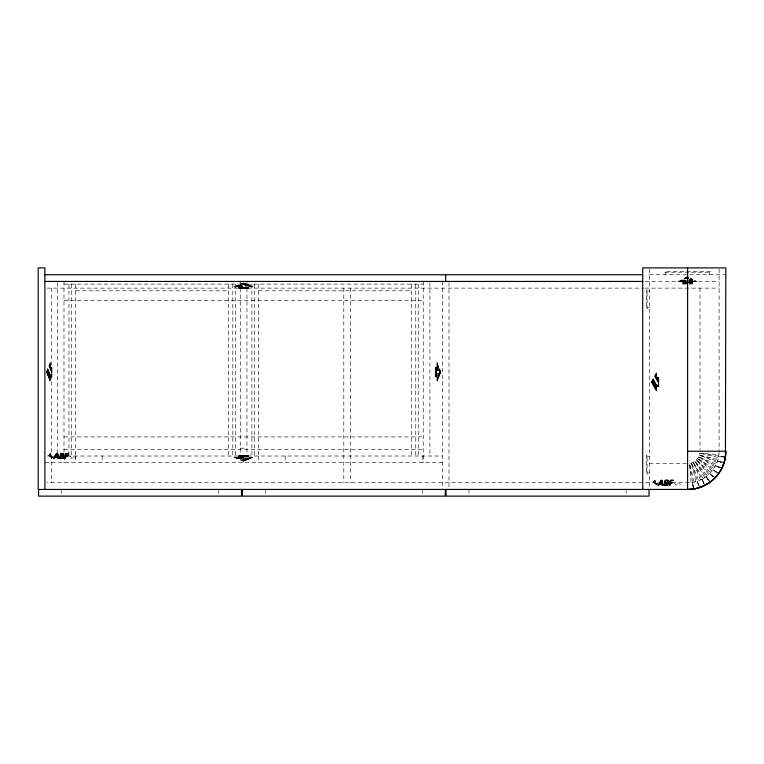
<?xml version="1.0" encoding="UTF-8"?>
<svg xmlns="http://www.w3.org/2000/svg" width="764" height="764" viewBox="0 0 764 764"><rect width="100%" height="100%" fill="white"/><g stroke="black" fill="none" stroke-linecap="round" stroke-linejoin="round"><path stroke-width="0.57" stroke-dasharray="3.82 2.86" d="M719.019 452.221C718.981 468.704 704.036 483.068 687.6 482.733L47.11 482.752M691.038 482.485L689.539 463.5C694.734 462.717 699.079 458.371 699.862 453.176L718.848 454.675M46.317 372.068L50.328 362.356M46.451 372.393L50.328 363.005M46.585 372.717L50.328 363.654M46.719 373.042L50.328 364.294M46.852 373.367L50.328 364.944M46.986 373.682L50.328 365.593M47.12 374.007L50.328 366.243M47.253 374.331L50.328 366.892M47.387 374.656L50.462 367.217M47.521 374.981L50.73 367.217M47.654 375.305L50.997 367.217M47.788 375.63L51.264 367.217M47.922 375.955L51.532 367.217M48.056 376.28L51.799 367.217M48.189 376.604L52.047 367.255M48.323 376.919L52.047 367.904M48.457 377.244L52.047 368.554M48.59 377.569L52.047 369.203M48.724 377.893L52.047 369.852M48.858 378.218L52.047 370.492M48.991 378.543L52.047 371.142M49.125 378.868L52.047 371.791M49.259 379.192L52.047 372.44M49.393 379.517L50.328 377.244M50.462 376.919L52.047 373.09M49.526 379.842L50.328 377.893M50.73 376.919L52.047 373.73M49.66 380.157L50.328 378.543M50.997 376.919L52.047 374.379M49.794 380.482L50.328 379.192M51.264 376.919L52.047 375.028M49.927 380.806L50.328 379.842M51.532 376.919L52.047 375.678M50.061 381.131L50.328 380.482M51.799 376.919L52.047 376.327M651.31 382L656.658 372.288M651.491 382.325L656.658 372.937M651.663 382.649L656.658 373.586M651.845 382.974L656.658 374.226M652.026 383.299L656.658 374.876M652.198 383.614L656.658 375.525M652.38 383.939L656.658 376.174M652.561 384.263L656.658 376.824M652.733 384.588L656.839 377.149M652.914 384.913L657.193 377.149M653.096 385.237L657.546 377.149M653.268 385.562L657.909 377.149M653.449 385.887L658.262 377.149M653.631 386.212L658.616 377.149M653.803 386.536L658.95 377.187M653.984 386.851L658.95 377.836M654.165 387.176L658.95 378.486M654.337 387.501L658.95 379.135M654.519 387.826L658.95 379.784M654.7 388.15L658.95 380.424M654.872 388.475L658.95 381.074M655.054 388.8L658.95 381.723M655.235 389.124L658.95 382.372M655.407 389.449L656.658 387.176M656.839 386.851L658.95 383.022M655.588 389.774L656.658 387.826M657.193 386.851L658.95 383.662M655.77 390.089L656.658 388.475M657.546 386.851L658.95 384.311M655.942 390.414L656.658 389.124M657.909 386.851L658.95 384.961M656.123 390.738L656.658 389.774M658.262 386.851L658.95 385.61M656.305 391.063L656.658 390.414M658.616 386.851L658.95 386.259M73.459 456.882L72.943 457.407M677.974 483.622L677.458 484.147M50.3 454.064L50.873 453.482M654.815 480.804L655.388 480.222M64.329 458.877L66.086 457.12M668.844 485.618L670.601 483.86M59.773 458.877L60.814 457.827M664.288 485.618L665.329 484.567M49.058 454.647L49.956 453.749M48.82 455.21L50.5 453.529M48.734 455.621L49.354 455M49.832 455.497L50.806 454.523M49.794 455.86L51.121 454.532M49.803 456.175L50.5 455.478M49.861 456.452L50.462 455.841M49.946 456.681L50.481 456.156M50.949 457.302L51.942 456.309M51.322 457.264L52.019 456.557M51.217 458.333L51.847 457.703M52.716 456.843L53.318 456.232M51.608 458.266L53.241 456.633M55.6 454.274L56.737 453.147M52.191 458.018L53.012 457.197M55.218 454.991L57.061 453.147M54.827 455.707L57.386 453.147M54.435 456.414L57.711 453.147M54.043 457.13L57.978 453.195M53.652 457.846L56.612 454.895M56.956 454.542L58.026 453.482M53.27 458.562L56.269 455.554M56.985 454.838L58.064 453.768M53.27 458.877L55.934 456.213M57.023 455.134L58.112 454.045M53.595 458.877L55.906 456.576M57.052 455.42L58.15 454.332M53.919 458.877L56.23 456.576M57.09 455.716L58.188 454.609M54.244 458.877L54.932 458.19M55.466 457.655L56.555 456.576M57.119 456.012L58.236 454.895M55.791 457.655L56.88 456.576M57.147 456.299L58.274 455.182M56.116 457.655L58.322 455.459M56.441 457.655L58.36 455.745M60.232 453.873L60.958 453.147M56.765 457.655L58.398 456.022M60.155 454.274L61.282 453.147M57.099 457.655L58.446 456.309M60.069 454.685L61.607 453.147M57.3 457.779L58.484 456.595M59.993 455.086L61.932 453.147M57.329 458.066L58.532 456.872M59.917 455.487L62.256 453.147M57.367 458.362L58.57 457.158M59.831 455.888L62.572 453.157M57.395 458.648L58.608 457.435M59.754 456.299L61.454 454.599M61.922 454.131L62.887 453.176M57.501 458.877L58.656 457.722M59.678 456.7L61.378 455M62.237 454.141L63.173 453.205M57.825 458.877L58.694 458.008M59.592 457.101L61.301 455.401M62.505 454.198L63.431 453.281M58.15 458.877L58.742 458.285M59.516 457.512L61.588 455.439M62.686 454.341L63.641 453.386M59.439 457.913L61.922 455.43M62.791 454.561L63.823 453.529M59.353 458.314L61.053 456.624M61.292 456.385L62.342 455.334M62.772 454.905L63.975 453.701M59.277 458.725L60.977 457.025M61.617 456.385L64.09 453.921M59.449 458.877L60.9 457.426M61.922 456.404L64.166 454.169M62.18 456.471L64.195 454.465M60.098 458.877L61.149 457.827M62.361 456.614L64.128 454.847M60.423 458.877L61.473 457.827M62.467 456.834L63.259 456.041M65.293 454.017L66.153 453.147M60.748 458.877L61.846 457.779M62.467 457.158L63.441 456.184M65.207 454.418L66.478 453.147M61.072 458.877L63.603 456.347M65.131 454.819L66.802 453.147M61.397 458.877L63.727 456.547M65.055 455.229L67.127 453.147M61.731 458.868L63.804 456.796M64.969 455.63L67.452 453.147M62.085 458.839L63.851 457.073M64.892 456.032L67.776 453.147M62.467 458.782L63.813 457.435M64.816 456.442L66.554 454.695M67.041 454.208L68.101 453.147M63.02 458.553L63.593 457.98M64.73 456.843L66.478 455.096M67.366 454.208L68.435 453.147M64.653 457.244L66.449 455.449M67.69 454.208L68.76 453.147M64.577 457.646L66.774 455.449M68.015 454.208L68.98 453.253M64.491 458.056L67.098 455.449M68.34 454.208L68.894 453.654M64.415 458.457L66.162 456.71M66.353 456.519L67.423 455.449M66.678 456.519L67.748 455.449M64.644 458.877L66.01 457.521M67.003 456.519L68.072 455.449M64.969 458.877L65.924 457.922M67.328 456.519L68.397 455.449M65.293 458.877L65.847 458.324M67.652 456.519L68.397 455.783M69.82 456.948L70.536 456.232M70.641 458.4L71.606 457.445M74.681 457.292L75.197 456.776M653.573 481.387L654.471 480.489M653.335 481.95L655.015 480.269M653.249 482.361L653.869 481.74M654.347 482.237L655.321 481.263M654.309 482.6L655.636 481.272M654.318 482.915L655.015 482.218M654.376 483.192L654.977 482.581M654.461 483.421L654.996 482.896M655.464 484.042L656.457 483.049M655.837 484.004L656.534 483.297M655.732 485.073L656.362 484.443M657.231 483.583L657.833 482.972M656.123 485.006L657.756 483.373M660.115 481.014L661.252 479.887M656.706 484.758L657.527 483.937M659.733 481.731L661.576 479.887M659.342 482.447L661.901 479.887M658.95 483.154L662.226 479.887M658.558 483.87L662.493 479.935M658.167 484.586L661.127 481.635M661.471 481.282L662.541 480.222M657.785 485.302L660.784 482.294M661.5 481.578L662.579 480.508M657.785 485.618L660.449 482.953M661.538 481.874L662.627 480.785M658.11 485.618L660.421 483.316M661.567 482.16L662.665 481.072M658.434 485.618L660.745 483.316M661.605 482.456L662.703 481.349M658.759 485.618L659.447 484.93M659.981 484.395L661.07 483.316M661.634 482.752L662.751 481.635M660.306 484.395L661.395 483.316M661.662 483.039L662.789 481.922M660.631 484.395L662.837 482.199M660.956 484.395L662.875 482.485M664.747 480.613L665.473 479.887M661.28 484.395L662.913 482.762M664.67 481.014L665.797 479.887M661.614 484.395L662.961 483.049M664.584 481.425L666.122 479.887M661.815 484.519L662.999 483.335M664.508 481.826L666.447 479.887M661.844 484.806L663.047 483.612M664.432 482.227L666.771 479.887M661.882 485.102L663.085 483.898M664.346 482.628L667.087 479.897M661.91 485.388L663.123 484.175M664.269 483.039L665.969 481.339M666.437 480.871L667.402 479.916M662.016 485.618L663.171 484.462M664.193 483.44L665.893 481.74M666.752 480.881L667.688 479.945M662.34 485.618L663.209 484.748M664.107 483.841L665.816 482.141M667.02 480.938L667.946 480.021M662.665 485.618L663.257 485.025M664.031 484.252L666.103 482.179M667.201 481.081L668.156 480.126M663.954 484.653L666.437 482.17M667.306 481.301L668.338 480.269M663.868 485.054L665.568 483.364M665.807 483.125L666.857 482.074M667.287 481.645L668.49 480.441M663.792 485.465L665.492 483.765M666.132 483.125L668.605 480.661M663.964 485.618L665.415 484.166M666.437 483.144L668.681 480.909M666.695 483.211L668.71 481.205M664.613 485.618L665.664 484.567M666.876 483.354L668.643 481.587M664.938 485.618L665.988 484.567M666.982 483.574L667.774 482.781M669.808 480.757L670.668 479.887M665.263 485.618L666.361 484.519M666.982 483.898L667.956 482.924M669.722 481.158L670.993 479.887M665.587 485.618L668.118 483.087M669.646 481.559L671.317 479.887M665.912 485.618L668.242 483.287M669.57 481.969L671.642 479.887M666.246 485.608L668.319 483.536M669.484 482.37L671.967 479.887M666.6 485.579L668.366 483.813M669.407 482.772L672.291 479.887M666.982 485.522L668.328 484.175M669.331 483.182L671.069 481.435M671.556 480.948L672.616 479.887M667.535 485.293L668.108 484.72M669.245 483.583L670.993 481.836M671.881 480.948L672.95 479.887M669.168 483.984L670.964 482.189M672.205 480.948L673.275 479.887M669.092 484.386L671.289 482.189M672.53 480.948L673.495 479.993M669.006 484.796L671.613 482.189M672.855 480.948L673.409 480.394M668.93 485.197L670.677 483.45M670.868 483.259L671.938 482.189M671.193 483.259L672.263 482.189M669.159 485.618L670.525 484.261M671.518 483.259L672.587 482.189M669.484 485.618L670.439 484.662M671.842 483.259L672.912 482.189M669.808 485.618L670.362 485.064M672.167 483.259L672.912 482.523M674.335 483.688L675.051 482.972M675.156 485.14L676.121 484.185M679.196 484.032L679.712 483.517M75.206 458.39L75.922 457.674M679.721 485.13L680.438 484.414M50.663 457.264L51.169 456.767M655.178 484.004L655.684 483.507M71.797 458.553L72.293 458.056M676.312 485.293L676.808 484.796M704.456 485.474L701.896 479.295L706.108 476.717L710.453 481.797M677.888 281.821L687.6 276.472M678.537 281.821L687.925 276.654M679.186 281.821L688.249 276.826M679.826 281.821L688.574 277.007M680.476 281.821L688.899 277.189M681.125 281.821L688.211 277.924M681.774 281.821L688.574 278.077M682.424 281.821L688.937 278.23M682.749 282.002L688.326 278.927M682.749 282.355L688.574 279.147M682.749 282.709L688.813 279.366M682.749 283.072L688.354 279.977M689.29 279.462L691.162 278.43M682.749 283.425L688.574 280.216M689.539 279.681L691.487 278.612M682.749 283.778L688.784 280.455M689.796 279.901L691.812 278.793M682.787 284.113L692.136 278.965M683.436 284.113L688.45 281.353M689.453 280.799L692.451 279.147M684.086 284.113L688.918 281.448M689.882 280.923L692.776 279.328M684.735 284.113L688.45 282.059M689.386 281.553L693.101 279.5M685.384 284.113L688.402 282.451M689.405 281.897L693.425 279.681M686.024 284.113L688.927 282.518M689.892 281.983L693.75 279.863M689.453 282.584L694.075 280.035M689.348 282.995L694.4 280.216M689.902 283.052L694.724 280.398M689.577 283.587L692.451 282.002M692.776 281.821L695.049 280.569M689.262 284.113L692.451 282.355M693.425 281.821L695.374 280.751M689.911 284.113L692.451 282.709M694.075 281.821L695.689 280.932M690.561 284.113L692.451 283.072M694.724 281.821L696.014 281.104M691.21 284.113L692.451 283.425M695.374 281.821L696.338 281.286M691.859 284.113L692.451 283.778M696.014 281.821L696.663 281.467M233.889 286.882L243.601 282.871M234.538 286.882L243.926 283.005M235.188 286.882L244.251 283.138M235.837 286.882L244.576 283.272M236.487 286.882L244.9 283.406M237.126 286.882L245.225 283.539M237.776 286.882L245.55 283.673M238.425 286.882L245.874 283.807M238.75 287.016L246.199 283.941M238.75 287.283L246.514 284.074M238.75 287.55L246.839 284.208M238.75 287.818L247.164 284.342M238.75 288.085L247.488 284.475M238.75 288.353L247.813 284.609M238.798 288.601L248.138 284.743M239.438 288.601L248.462 284.877M240.087 288.601L248.787 285.01M240.736 288.601L249.112 285.144M241.386 288.601L249.436 285.278M242.035 288.601L249.752 285.411M242.675 288.601L250.076 285.545M243.324 288.601L250.401 285.679M243.974 288.601L250.726 285.812M244.623 288.601L248.462 287.016M248.787 286.882L251.05 285.946M245.273 288.601L248.462 287.283M249.436 286.882L251.375 286.08M245.912 288.601L248.462 287.55M250.076 286.882L251.7 286.213M246.562 288.601L248.462 287.818M250.726 286.882L252.024 286.347M247.211 288.601L248.462 288.085M251.375 286.882L252.349 286.481M247.861 288.601L248.462 288.353M252.024 286.882L252.664 286.615M649.4 274.562L725.8 274.562M645.131 281.438L719.115 281.438M63.985 284.113L240.259 284.113M246.944 284.113L423.227 284.113M47.11 288.123L643.937 288.123M644.94 288.123L719.115 288.123M75.636 290.798L228.608 290.798M258.595 290.798L411.576 290.798M647.07 291.008L649.4 291.008M63.985 300.538L423.227 300.538M647.07 307.777L649.4 307.777M63.985 436.912L423.227 436.912M240.259 448.181L246.944 448.181M63.985 449.327L423.227 449.327M47.273 456.012L442.327 456.012M647.07 456.223L649.4 456.223M44.885 462.697L442.327 462.697M649.4 463.652L686.406 463.652M647.07 472.992L649.4 472.992M725.37 456.691L718.704 456.165L725.208 457.722M725.332 457.216L699.862 453.176L718.38 457.626M716.995 462.363L699.404 455.077L717.921 459.517M724.052 462.526L717.549 460.969L723.728 463.528M699.404 455.077L723.928 463.041M247.861 455.535L248.462 455.783M252.024 457.254L252.664 457.521M247.211 455.535L248.462 456.051M251.375 457.254L252.349 457.655M246.562 455.535L248.462 456.318M250.726 457.254L252.024 457.789M245.912 455.535L248.462 456.586M250.076 457.254L251.7 457.922M245.273 455.535L248.462 456.853M249.436 457.254L251.375 458.056M244.623 455.535L248.462 457.12M248.787 457.254L251.05 458.19M243.974 455.535L250.726 458.324M243.324 455.535L250.401 458.457M242.675 455.535L250.076 458.591M242.035 455.535L249.752 458.725M241.386 455.535L249.436 458.858M240.736 455.535L249.112 458.992M240.087 455.535L248.787 459.126M239.438 455.535L248.462 459.259M238.798 455.535L248.138 459.393M238.75 455.783L247.813 459.527M238.75 456.051L247.488 459.661M238.75 456.318L247.164 459.794M238.75 456.586L246.839 459.928M238.75 456.853L246.514 460.062M238.75 457.12L246.199 460.195M238.425 457.254L245.874 460.329M237.776 457.254L245.55 460.463M237.126 457.254L245.225 460.596M236.487 457.254L244.9 460.73M235.837 457.254L244.576 460.864M235.188 457.254L244.251 460.998M234.538 457.254L243.926 461.131M233.889 457.254L243.601 461.265M714.894 466.823L698.659 456.872L716.25 464.159M721.837 468.093L715.658 465.534L721.359 469.029M698.659 456.872L721.636 468.58M712.124 470.901L697.647 458.534L713.882 468.485M718.781 473.241L713.079 469.745L718.16 474.091M697.647 458.534L718.504 473.69M708.744 474.492L696.376 460.014L710.854 472.381M714.951 477.853L709.871 473.508L714.216 478.589M696.376 460.014L714.607 478.245M704.847 477.519L694.896 461.284L707.263 475.762M694.896 461.284L710.052 482.141M706.108 476.717L709.603 482.418M700.521 479.887L693.234 462.296L703.186 478.531M701.896 479.295L705.392 484.997M693.234 462.296L704.943 485.274M695.88 481.559L691.439 463.041L698.726 480.632M699.891 487.365L697.331 481.186L698.888 487.69M436.884 362.356L440.895 372.068M436.884 363.005L440.761 372.393M436.884 363.654L440.627 372.717M436.884 364.294L440.494 373.042M436.884 364.944L440.36 373.367M436.884 365.593L440.226 373.682M436.884 366.243L440.093 374.007M436.884 366.892L439.959 374.331M436.75 367.217L439.825 374.656M436.483 367.217L439.692 374.981M436.215 367.217L439.558 375.305M435.948 367.217L439.424 375.63M435.681 367.217L439.29 375.955M435.413 367.217L439.157 376.28M435.165 367.255L439.023 376.604M435.165 367.904L438.889 376.919M435.165 368.554L438.756 377.244M435.165 369.203L438.622 377.569M435.165 369.852L438.488 377.893M435.165 370.492L438.355 378.218M435.165 371.142L438.221 378.543M435.165 371.791L438.087 378.868M435.165 372.44L437.953 379.192M435.165 373.09L436.75 376.919M436.884 377.244L437.82 379.517M435.165 373.73L436.483 376.919M436.884 377.893L437.686 379.842M435.165 374.379L436.215 376.919M436.884 378.543L437.552 380.157M435.165 375.028L435.948 376.919M436.884 379.192L437.419 380.482M435.165 375.678L435.681 376.919M436.884 379.842L437.285 380.806M435.165 376.327L435.413 376.919M436.884 380.482L437.151 381.131M691.439 463.041L699.404 487.566M693.989 482.017L689.539 463.5L693.578 488.97M694.084 488.845L692.528 482.342L693.053 489.008M719.115 269.071L719.115 451.237M709.355 272.232L709.355 274.562M700.015 288.123L700.015 450.044M665.845 272.232L665.845 274.562M649.4 268.995L649.4 489.438M626.098 489.438L626.098 495.005M468.972 489.438L468.972 495.005M449.012 282.623L449.012 488.253M442.327 281.438L442.327 488.253M429.912 282.623L429.912 456.012M423.227 281.438L423.227 462.697M422.845 456.012L422.845 462.697M422.368 489.438L422.368 495.005M418.261 284.113L418.261 456.012M415.778 284.113L415.778 456.012M411.576 284.113L411.576 456.012M350.485 288.123L350.485 482.752M343.8 288.123L343.8 482.752M285.144 456.012L285.144 462.697M265.232 489.438L265.232 495.005M258.595 284.113L258.595 456.012M258.404 456.012L258.404 462.697M254.393 284.113L254.393 456.012M251.91 284.113L251.91 456.012M246.944 281.438L246.944 456.012M243.983 456.012L243.983 462.697M243.219 456.012L243.219 462.697M240.259 281.438L240.259 456.012M235.293 284.113L235.293 456.012M232.81 284.113L232.81 456.012M228.608 284.113L228.608 456.012M218.628 489.438L218.628 495.005M102.185 456.012L102.185 462.697M75.636 284.113L75.636 456.012M75.445 456.012L75.445 462.697M71.434 284.113L71.434 456.012M68.951 284.113L68.951 456.012M64.367 456.012L64.367 462.697M63.985 281.438L63.985 462.697M61.502 489.438L61.502 495.005M57.3 282.623L57.3 456.012M51.57 288.123L51.57 482.752M710.52 271.507L664.68 271.507L664.68 272.232L710.52 272.232L710.52 271.507M647.07 289.842L646.344 289.842L646.344 308.942L647.07 308.942L647.07 289.842M647.07 455.058L646.344 455.058L646.344 474.157L647.07 474.157L647.07 455.058"/><path stroke-width="1.15" d="M725.37 456.691C723.069 474.988 706.022 489.676 687.6 489.438L38.2 489.438L38.2 267.877L44.885 267.877L44.885 489.438M725.447 455.707L725.8 267.877L642.715 267.877L642.715 489.438M44.885 274.753L642.715 274.753M44.885 281.438L642.715 281.438M687.6 451.237L725.8 451.237A38.2 38.2 0 0 1 687.6 489.438L687.6 267.877M649.018 489.438L649.018 496.123L446.052 496.123L446.052 489.438M445.67 274.753L445.67 281.438M445.288 489.438L445.288 496.123L242.312 496.123L242.312 489.438M241.548 489.438L241.548 496.123L38.582 496.123L38.582 489.438M725.8 451.237A38.2 38.2 0 0 1 687.6 489.438"/></g></svg>
